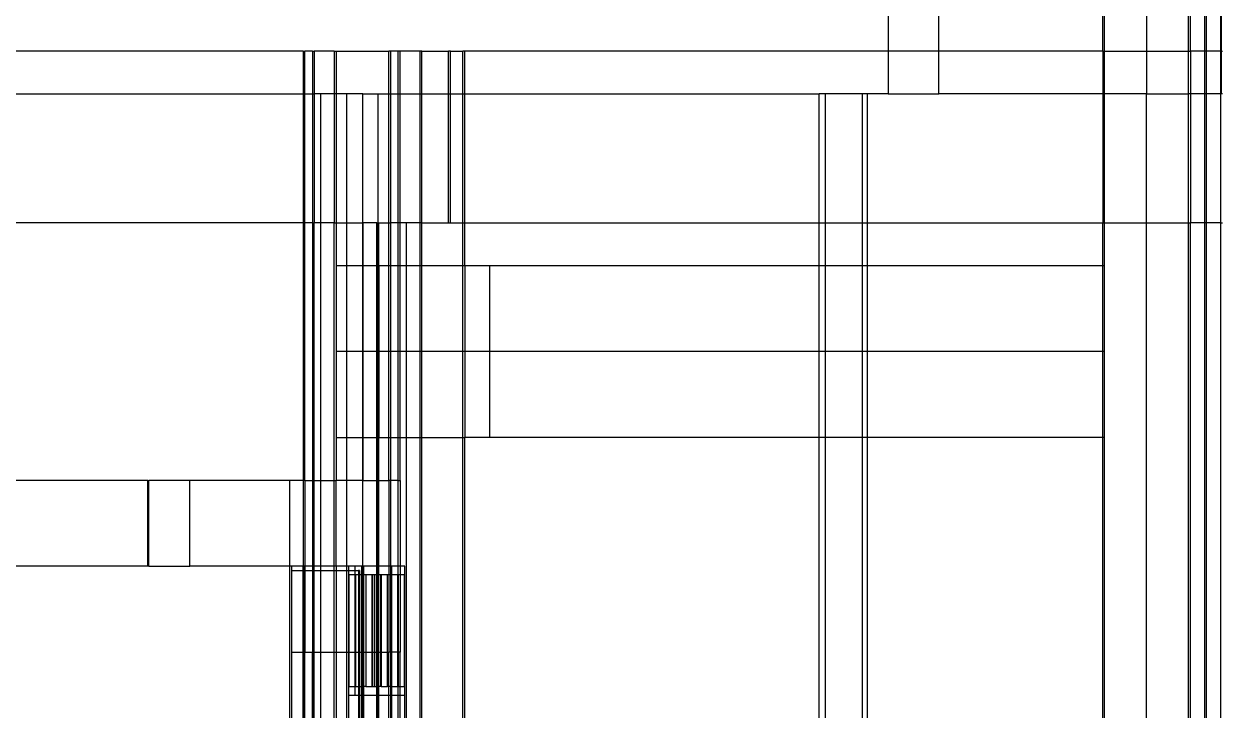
# Model space of a CAD drawing. Extents: x -20.4 to 13.4, y -9.4 to 9.8.
# Drawn here: x -12.567 to -9.777, y 6.04 to 7.638 of the extents above; entities that cross this region are included whole.
import ezdxf

# ---------------------------------------------------------------- set-up
doc = ezdxf.new("R2010")
doc.units = 0
doc.layers.get('0').update_dxf_attribs({"linetype": 'CONTINUOUS'})

msp = doc.modelspace()

# ---------------------------------------------------------------- linework, layer by layer
for p, q in [((-10.5545, 9.8256), (-10.5545, 7.575)), ((-9.9526, 9.8256), (-9.9526, 7.575)), ((-9.8547, 7.575), (-9.8547, 9.8256)), ((-9.8506, 7.575), (-9.8506, 9.8256)), ((-9.8173, 7.575), (-9.8173, 9.8256)), ((-9.8132, 7.575), (-9.8132, 9.8256)), ((-9.78, 7.575), (-9.78, 9.8256)), ((-9.7779, 7.575), (-9.7779, 9.8256)), ((-10.4363, 7.575), (-10.4363, 7.775)), ((-10.0547, 7.575), (-10.0547, 7.775)), ((-10.0505, 7.575), (-10.0505, 7.775)), ((-11.9169, 7.575), (-13.7439, 7.575)), ((-11.9169, 7.575), (-11.9127, 7.575)), ((-11.9169, 7.575), (-11.9169, 7.475)), ((-11.8951, 7.575), (-11.9127, 7.575)), ((-11.9127, 7.475), (-11.9127, 7.575)), ((-11.8951, 7.575), (-11.891, 7.575)), ((-11.8951, 7.575), (-11.8951, 7.475)), ((-11.8443, 7.575), (-11.891, 7.575)), ((-11.891, 7.575), (-11.891, 7.475)), ((-11.8443, 7.575), (-11.8401, 7.575)), ((-11.8443, 7.575), (-11.8443, 7.475)), ((-11.8401, 7.575), (-11.8401, 7.475)), ((-11.8401, 7.575), (-11.7169, 7.575)), ((-11.7128, 7.575), (-11.7169, 7.575)), ((-11.7169, 7.475), (-11.7169, 7.575)), ((-11.7128, 7.475), (-11.7128, 7.575)), ((-11.6951, 7.575), (-11.7128, 7.575)), ((-11.691, 7.575), (-11.6951, 7.575)), ((-11.6951, 7.475), (-11.6951, 7.575)), ((-11.6443, 7.575), (-11.691, 7.575)), ((-11.691, 7.475), (-11.691, 7.575)), ((-11.6402, 7.575), (-11.6443, 7.575)), ((-11.6443, 7.475), (-11.6443, 7.575)), ((-11.6402, 7.575), (-11.5779, 7.575)), ((-11.6402, 7.475), (-11.6402, 7.575)), ((-11.5779, 7.475), (-11.5779, 7.575)), ((-11.5737, 7.575), (-11.5779, 7.575)), ((-11.5737, 7.575), (-11.5447, 7.575)), ((-11.5737, 7.475), (-11.5737, 7.575)), ((-11.5405, 7.575), (-11.5447, 7.575)), ((-11.5447, 7.475), (-11.5447, 7.575)), ((-11.5405, 7.475), (-11.5405, 7.575)), ((-10.5545, 7.575), (-11.5405, 7.575)), ((-10.5545, 7.575), (-10.5545, 7.475)), ((-10.4363, 7.575), (-10.5545, 7.575)), ((-10.4363, 7.475), (-10.4363, 7.575)), ((-10.0547, 7.575), (-10.4363, 7.575)), ((-10.0547, 7.575), (-10.0505, 7.575)), ((-10.0547, 7.575), (-10.0547, 7.475)), ((-10.0505, 7.475), (-10.0505, 7.575)), ((-10.0505, 7.575), (-9.9526, 7.575)), ((-9.9526, 7.575), (-9.9526, 7.475)), ((-9.9526, 7.575), (-9.8547, 7.575)), ((-9.8547, 7.575), (-9.8506, 7.575)), ((-9.8547, 7.475), (-9.8547, 7.575)), ((-9.8506, 7.575), (-9.8506, 7.475)), ((-9.8173, 7.575), (-9.8506, 7.575)), ((-9.8132, 7.575), (-9.8173, 7.575)), ((-9.8173, 7.475), (-9.8173, 7.575)), ((-9.78, 7.575), (-9.8132, 7.575)), ((-9.8132, 7.475), (-9.8132, 7.575)), ((-9.78, 7.475), (-9.78, 7.575)), ((-9.78, 7.575), (-9.7779, 7.575)), ((-9.7779, 7.475), (-9.7779, 7.575)), ((-9.7779, 7.575), (-9.7758, 7.575)), ((-13.7439, 7.475), (-11.9169, 7.475)), ((-11.9169, 7.475), (-11.9169, 7.175)), ((-11.9169, 7.475), (-11.9127, 7.475)), ((-11.9127, 7.475), (-11.8951, 7.475)), ((-11.9127, 7.175), (-11.9127, 7.475)), ((-11.8951, 7.475), (-11.8951, 7.175)), ((-11.8951, 7.475), (-11.891, 7.475)), ((-11.8754, 7.475), (-11.891, 7.475)), ((-11.891, 7.475), (-11.891, 7.175)), ((-11.8443, 7.475), (-11.8754, 7.475)), ((-11.8754, 7.175), (-11.8754, 7.475)), ((-11.8443, 7.475), (-11.8443, 7.175)), ((-11.8401, 7.475), (-11.8443, 7.475)), ((-11.8401, 7.475), (-11.8401, 7.175)), ((-11.8148, 7.475), (-11.8401, 7.475)), ((-11.7775, 7.475), (-11.8148, 7.475)), ((-11.8148, 7.175), (-11.8148, 7.475)), ((-11.7775, 7.475), (-11.7422, 7.475)), ((-11.7775, 7.175), (-11.7775, 7.475)), ((-11.7422, 7.175), (-11.7422, 7.475)), ((-11.7422, 7.475), (-11.7169, 7.475)), ((-11.7169, 7.475), (-11.7128, 7.475)), ((-11.7169, 7.175), (-11.7169, 7.475)), ((-11.7128, 7.175), (-11.7128, 7.475)), ((-11.7128, 7.475), (-11.6951, 7.475)), ((-11.6951, 7.475), (-11.691, 7.475)), ((-11.6951, 7.175), (-11.6951, 7.475)), ((-11.691, 7.475), (-11.6443, 7.475)), ((-11.691, 7.175), (-11.691, 7.475)), ((-11.6443, 7.475), (-11.6402, 7.475)), ((-11.6443, 7.175), (-11.6443, 7.475)), ((-11.6402, 7.175), (-11.6402, 7.475)), ((-11.6402, 7.475), (-11.5779, 7.475)), ((-11.5779, 7.175), (-11.5779, 7.475)), ((-11.5779, 7.475), (-11.5737, 7.475)), ((-11.5737, 7.175), (-11.5737, 7.475)), ((-11.5737, 7.475), (-11.5447, 7.475)), ((-11.5447, 7.175), (-11.5447, 7.475)), ((-11.5447, 7.475), (-11.5405, 7.475)), ((-11.5405, 7.475), (-10.7151, 7.475)), ((-11.5405, 7.175), (-11.5405, 7.475)), ((-10.7006, 7.475), (-10.7151, 7.475)), ((-10.7151, 7.175), (-10.7151, 7.475)), ((-10.7006, 7.175), (-10.7006, 7.475)), ((-10.6151, 7.475), (-10.7006, 7.475)), ((-10.6026, 7.475), (-10.6151, 7.475)), ((-10.6151, 7.475), (-10.6151, 7.175)), ((-10.5545, 7.475), (-10.6026, 7.475)), ((-10.6026, 7.175), (-10.6026, 7.475)), ((-10.5545, 7.475), (-10.4363, 7.475)), ((-10.0547, 7.475), (-10.4363, 7.475)), ((-10.0547, 7.475), (-10.0547, 7.175)), ((-10.0505, 7.475), (-10.0547, 7.475)), ((-10.0505, 7.175), (-10.0505, 7.475)), ((-9.9526, 7.475), (-10.0505, 7.475)), ((-9.9526, 7.175), (-9.9526, 7.475)), ((-9.9526, 7.475), (-9.8547, 7.475)), ((-9.8506, 7.475), (-9.8547, 7.475)), ((-9.8547, 7.175), (-9.8547, 7.475)), ((-9.8506, 7.475), (-9.8506, 7.175)), ((-9.8173, 7.475), (-9.8506, 7.475)), ((-9.8132, 7.475), (-9.8173, 7.475)), ((-9.8173, 7.175), (-9.8173, 7.475)), ((-9.78, 7.475), (-9.8132, 7.475)), ((-9.8132, 7.175), (-9.8132, 7.475)), ((-9.78, 7.175), (-9.78, 7.475)), ((-9.7779, 7.475), (-9.78, 7.475)), ((-9.7758, 7.475), (-9.7779, 7.475)), ((-11.9169, 7.175), (-13.7439, 7.175)), ((-11.9127, 7.175), (-11.9169, 7.175)), ((-11.9169, 7.175), (-11.9169, 6.575)), ((-11.8951, 7.175), (-11.9127, 7.175)), ((-11.9127, 6.575), (-11.9127, 7.175)), ((-11.8951, 7.175), (-11.8951, 6.575)), ((-11.8951, 7.175), (-11.891, 7.175)), ((-11.8754, 7.175), (-11.891, 7.175)), ((-11.891, 6.575), (-11.891, 7.175)), ((-11.8443, 7.175), (-11.8754, 7.175)), ((-11.8754, 6.575), (-11.8754, 7.175)), ((-11.8443, 7.175), (-11.8401, 7.175)), ((-11.8443, 6.575), (-11.8443, 7.175)), ((-11.8401, 7.175), (-11.8148, 7.175)), ((-11.8401, 7.175), (-11.8401, 7.075)), ((-11.8148, 7.175), (-11.7779, 7.175)), ((-11.8148, 7.075), (-11.8148, 7.175)), ((-11.7779, 7.175), (-11.7779, 7.075)), ((-11.7779, 7.175), (-11.7775, 7.175)), ((-11.7775, 7.075), (-11.7775, 7.175)), ((-11.7447, 7.175), (-11.7775, 7.175)), ((-11.7447, 7.175), (-11.7422, 7.175)), ((-11.7447, 7.075), (-11.7447, 7.175)), ((-11.7422, 7.175), (-11.7405, 7.175)), ((-11.7422, 7.075), (-11.7422, 7.175)), ((-11.7405, 7.175), (-11.7169, 7.175)), ((-11.7405, 7.075), (-11.7405, 7.175)), ((-11.7169, 7.175), (-11.7128, 7.175)), ((-11.7169, 7.075), (-11.7169, 7.175)), ((-11.6951, 7.175), (-11.7128, 7.175)), ((-11.7128, 7.075), (-11.7128, 7.175)), ((-11.691, 7.175), (-11.6951, 7.175)), ((-11.6951, 7.075), (-11.6951, 7.175)), ((-11.6758, 7.175), (-11.691, 7.175)), ((-11.691, 7.075), (-11.691, 7.175)), ((-11.6443, 7.175), (-11.6758, 7.175)), ((-11.6758, 7.075), (-11.6758, 7.175)), ((-11.6402, 7.175), (-11.6443, 7.175)), ((-11.6443, 7.075), (-11.6443, 7.175)), ((-11.6402, 7.175), (-11.5779, 7.175)), ((-11.6402, 7.075), (-11.6402, 7.175)), ((-11.5779, 7.175), (-11.5737, 7.175)), ((-11.5737, 7.175), (-11.5447, 7.175)), ((-11.5447, 7.175), (-11.5405, 7.175)), ((-11.5447, 7.075), (-11.5447, 7.175)), ((-11.5405, 7.175), (-10.7151, 7.175)), ((-11.5405, 7.075), (-11.5405, 7.175)), ((-10.7151, 7.175), (-10.7006, 7.175)), ((-10.7151, 7.075), (-10.7151, 7.175)), ((-10.7006, 7.075), (-10.7006, 7.175)), ((-10.7006, 7.175), (-10.6151, 7.175)), ((-10.6151, 7.175), (-10.6151, 7.075)), ((-10.6151, 7.175), (-10.6026, 7.175)), ((-10.6026, 7.075), (-10.6026, 7.175)), ((-10.6026, 7.175), (-10.0547, 7.175)), ((-10.0547, 7.175), (-10.0505, 7.175)), ((-10.0547, 7.075), (-10.0547, 7.175)), ((-10.0505, 7.075), (-10.0505, 7.175)), ((-10.0505, 7.175), (-9.9526, 7.175)), ((-9.9526, 3.575), (-9.9526, 7.175)), ((-9.9526, 7.175), (-9.8547, 7.175)), ((-9.8547, 7.175), (-9.8506, 7.175)), ((-9.8547, 3.575), (-9.8547, 7.175)), ((-9.8173, 7.175), (-9.8506, 7.175)), ((-9.8506, 3.575), (-9.8506, 7.175)), ((-9.8132, 7.175), (-9.8173, 7.175)), ((-9.8173, 3.575), (-9.8173, 7.175)), ((-9.78, 7.175), (-9.8132, 7.175)), ((-9.8132, 3.575), (-9.8132, 7.175)), ((-9.78, 7.175), (-9.7758, 7.175)), ((-9.78, 3.575), (-9.78, 7.175)), ((-11.8148, 7.075), (-11.8401, 7.075)), ((-11.8401, 7.075), (-11.8401, 6.875)), ((-11.7779, 7.075), (-11.8148, 7.075)), ((-11.8148, 6.875), (-11.8148, 7.075)), ((-11.7775, 7.075), (-11.7779, 7.075)), ((-11.7779, 7.075), (-11.7779, 6.875)), ((-11.7447, 7.075), (-11.7775, 7.075)), ((-11.7775, 6.875), (-11.7775, 7.075)), ((-11.7422, 7.075), (-11.7447, 7.075)), ((-11.7447, 6.875), (-11.7447, 7.075)), ((-11.7405, 7.075), (-11.7422, 7.075)), ((-11.7422, 6.875), (-11.7422, 7.075)), ((-11.7405, 7.075), (-11.7405, 6.875)), ((-11.7169, 7.075), (-11.7405, 7.075)), ((-11.7128, 7.075), (-11.7169, 7.075)), ((-11.7169, 6.875), (-11.7169, 7.075)), ((-11.6951, 7.075), (-11.7128, 7.075)), ((-11.7128, 6.875), (-11.7128, 7.075)), ((-11.691, 7.075), (-11.6951, 7.075)), ((-11.6951, 6.875), (-11.6951, 7.075)), ((-11.6758, 7.075), (-11.691, 7.075)), ((-11.691, 6.875), (-11.691, 7.075)), ((-11.6758, 6.875), (-11.6758, 7.075)), ((-11.6443, 7.075), (-11.6758, 7.075)), ((-11.6443, 6.875), (-11.6443, 7.075)), ((-11.6402, 7.075), (-11.6443, 7.075)), ((-11.6402, 6.875), (-11.6402, 7.075)), ((-11.5447, 7.075), (-11.6402, 7.075)), ((-11.5405, 7.075), (-11.5447, 7.075)), ((-11.5447, 6.875), (-11.5447, 7.075)), ((-11.5405, 7.075), (-11.5405, 6.875)), ((-11.4824, 7.075), (-11.5405, 7.075)), ((-11.4824, 7.075), (-11.4824, 6.875)), ((-10.7151, 7.075), (-11.4824, 7.075)), ((-10.7006, 7.075), (-10.7151, 7.075)), ((-10.7151, 6.875), (-10.7151, 7.075)), ((-10.6151, 7.075), (-10.7006, 7.075)), ((-10.7006, 6.875), (-10.7006, 7.075)), ((-10.6151, 7.075), (-10.6151, 6.875)), ((-10.6026, 7.075), (-10.6151, 7.075)), ((-10.6026, 6.875), (-10.6026, 7.075)), ((-10.0547, 7.075), (-10.6026, 7.075)), ((-10.0547, 6.875), (-10.0547, 7.075)), ((-10.0505, 7.075), (-10.0547, 7.075)), ((-10.0505, 6.875), (-10.0505, 7.075)), ((-11.8148, 6.875), (-11.8401, 6.875)), ((-11.8401, 6.875), (-11.8401, 6.675)), ((-11.7779, 6.875), (-11.8148, 6.875)), ((-11.8148, 6.675), (-11.8148, 6.875)), ((-11.7779, 6.875), (-11.7779, 6.675)), ((-11.7775, 6.875), (-11.7779, 6.875)), ((-11.7447, 6.875), (-11.7775, 6.875)), ((-11.7775, 6.675), (-11.7775, 6.875)), ((-11.7422, 6.875), (-11.7447, 6.875)), ((-11.7447, 6.675), (-11.7447, 6.875)), ((-11.7405, 6.875), (-11.7422, 6.875)), ((-11.7422, 6.675), (-11.7422, 6.875)), ((-11.7405, 6.875), (-11.7405, 6.675)), ((-11.7169, 6.875), (-11.7405, 6.875)), ((-11.7128, 6.875), (-11.7169, 6.875)), ((-11.7169, 6.675), (-11.7169, 6.875)), ((-11.6951, 6.875), (-11.7128, 6.875)), ((-11.7128, 6.675), (-11.7128, 6.875)), ((-11.691, 6.875), (-11.6951, 6.875)), ((-11.6951, 6.675), (-11.6951, 6.875)), ((-11.6758, 6.875), (-11.691, 6.875)), ((-11.691, 6.675), (-11.691, 6.875)), ((-11.6758, 6.675), (-11.6758, 6.875)), ((-11.6443, 6.875), (-11.6758, 6.875)), ((-11.6443, 6.675), (-11.6443, 6.875)), ((-11.6402, 6.875), (-11.6443, 6.875)), ((-11.6402, 6.675), (-11.6402, 6.875)), ((-11.5447, 6.875), (-11.6402, 6.875)), ((-11.5405, 6.875), (-11.5447, 6.875)), ((-11.5447, 6.675), (-11.5447, 6.875)), ((-11.5405, 6.875), (-11.5405, 6.675)), ((-11.4824, 6.875), (-11.5405, 6.875)), ((-11.4824, 6.875), (-11.4824, 6.675)), ((-10.7151, 6.875), (-11.4824, 6.875)), ((-10.7006, 6.875), (-10.7151, 6.875)), ((-10.7151, 6.675), (-10.7151, 6.875)), ((-10.7006, 6.675), (-10.7006, 6.875)), ((-10.6151, 6.875), (-10.7006, 6.875)), ((-10.6151, 6.875), (-10.6151, 6.675)), ((-10.6026, 6.875), (-10.6151, 6.875)), ((-10.6026, 6.675), (-10.6026, 6.875)), ((-10.0547, 6.875), (-10.6026, 6.875)), ((-10.0547, 6.675), (-10.0547, 6.875)), ((-10.0505, 6.875), (-10.0547, 6.875)), ((-10.0505, 6.675), (-10.0505, 6.875)), ((-11.8401, 6.675), (-11.8148, 6.675)), ((-11.8401, 6.675), (-11.8401, 6.575)), ((-11.8148, 6.675), (-11.7779, 6.675)), ((-11.8148, 6.575), (-11.8148, 6.675)), ((-11.7779, 6.675), (-11.7779, 6.575)), ((-11.7779, 6.675), (-11.7775, 6.675)), ((-11.7775, 6.675), (-11.7447, 6.675)), ((-11.7775, 6.575), (-11.7775, 6.675)), ((-11.7447, 6.675), (-11.7422, 6.675)), ((-11.7447, 6.575), (-11.7447, 6.675)), ((-11.7405, 6.675), (-11.7422, 6.675)), ((-11.7422, 6.575), (-11.7422, 6.675)), ((-11.7405, 6.675), (-11.7169, 6.675)), ((-11.7405, 6.575), (-11.7405, 6.675)), ((-11.7169, 6.675), (-11.7128, 6.675)), ((-11.7169, 6.575), (-11.7169, 6.675)), ((-11.7128, 6.675), (-11.6951, 6.675)), ((-11.7128, 6.575), (-11.7128, 6.675)), ((-11.6951, 6.675), (-11.691, 6.675)), ((-11.6951, 6.575), (-11.6951, 6.675)), ((-11.691, 6.675), (-11.6758, 6.675)), ((-11.691, 6.575), (-11.691, 6.675)), ((-11.6758, 6.005), (-11.6758, 6.675)), ((-11.6758, 6.675), (-11.6443, 6.675)), ((-11.6443, 6.005), (-11.6443, 6.675)), ((-11.6443, 6.675), (-11.6402, 6.675)), ((-11.6402, 6.005), (-11.6402, 6.675)), ((-11.6402, 6.675), (-11.5447, 6.675)), ((-11.5447, 6.675), (-11.5405, 6.675)), ((-11.5447, 5.575), (-11.5447, 6.675)), ((-11.4824, 6.675), (-11.5405, 6.675)), ((-11.5405, 5.575), (-11.5405, 6.675)), ((-10.7151, 6.675), (-11.4824, 6.675)), ((-10.7006, 6.675), (-10.7151, 6.675)), ((-10.7151, 3.575), (-10.7151, 6.675)), ((-10.7006, 3.575), (-10.7006, 6.675)), ((-10.6151, 6.675), (-10.7006, 6.675)), ((-10.6151, 6.675), (-10.6151, 3.575)), ((-10.6026, 6.675), (-10.6151, 6.675)), ((-10.6026, 3.575), (-10.6026, 6.675)), ((-10.0547, 6.675), (-10.6026, 6.675)), ((-10.0547, 3.575), (-10.0547, 6.675)), ((-10.0505, 6.675), (-10.0547, 6.675)), ((-10.0505, 3.575), (-10.0505, 6.675)), ((-12.2781, 6.575), (-13.8418, 6.575)), ((-12.2781, 6.575), (-12.276, 6.575)), ((-12.2781, 6.375), (-12.2781, 6.575)), ((-12.276, 6.375), (-12.276, 6.575)), ((-12.2757, 6.575), (-12.276, 6.575)), ((-12.2757, 6.375), (-12.2757, 6.575)), ((-12.1802, 6.575), (-12.2757, 6.575)), ((-12.1802, 6.375), (-12.1802, 6.575)), ((-11.948, 6.575), (-12.1802, 6.575)), ((-11.9169, 6.575), (-11.948, 6.575)), ((-11.948, 6.375), (-11.948, 6.575)), ((-11.9127, 6.575), (-11.9169, 6.575)), ((-11.9169, 6.575), (-11.9169, 6.375)), ((-11.9127, 6.575), (-11.8951, 6.575)), ((-11.9127, 6.575), (-11.9127, 6.375)), ((-11.8951, 6.575), (-11.891, 6.575)), ((-11.8951, 6.575), (-11.8951, 6.375)), ((-11.891, 6.575), (-11.8754, 6.575)), ((-11.891, 6.375), (-11.891, 6.575)), ((-11.8754, 6.575), (-11.8443, 6.575)), ((-11.8754, 6.375), (-11.8754, 6.575)), ((-11.8443, 6.575), (-11.8401, 6.575)), ((-11.8443, 6.375), (-11.8443, 6.575)), ((-11.8148, 6.575), (-11.8401, 6.575)), ((-11.8401, 6.375), (-11.8401, 6.575)), ((-11.7779, 6.575), (-11.8148, 6.575)), ((-11.8148, 6.375), (-11.8148, 6.575)), ((-11.7779, 6.575), (-11.7775, 6.575)), ((-11.7775, 6.375), (-11.7775, 6.575)), ((-11.7775, 6.575), (-11.7447, 6.575)), ((-11.7447, 6.575), (-11.7422, 6.575)), ((-11.7447, 6.375), (-11.7447, 6.575)), ((-11.7422, 6.575), (-11.7405, 6.575)), ((-11.7422, 6.375), (-11.7422, 6.575)), ((-11.7405, 6.575), (-11.7169, 6.575)), ((-11.7405, 6.375), (-11.7405, 6.575)), ((-11.7128, 6.575), (-11.7169, 6.575)), ((-11.7169, 6.575), (-11.7169, 6.375)), ((-11.6951, 6.575), (-11.7128, 6.575)), ((-11.7128, 6.375), (-11.7128, 6.575)), ((-11.6951, 6.575), (-11.691, 6.575)), ((-11.6951, 6.375), (-11.6951, 6.575)), ((-11.691, 6.575), (-11.691, 6.375)), ((-12.2781, 6.375), (-13.8418, 6.375)), ((-12.276, 6.375), (-12.2781, 6.375)), ((-12.2757, 6.375), (-12.276, 6.375)), ((-12.2757, 6.375), (-12.1802, 6.375)), ((-11.948, 6.375), (-12.1802, 6.375)), ((-11.948, 1.0133), (-11.948, 6.375)), ((-11.9439, 6.375), (-11.948, 6.375)), ((-11.9169, 6.375), (-11.9439, 6.375)), ((-11.9439, 6.375), (-11.9439, 6.365)), ((-11.9439, 6.365), (-11.9169, 6.365)), ((-11.9439, 6.365), (-11.9439, 6.175)), ((-11.9169, 6.375), (-11.9148, 6.375)), ((-11.9169, 6.365), (-11.9169, 6.375)), ((-11.9169, 6.365), (-11.9148, 6.365)), ((-11.9169, 6.175), (-11.9169, 6.365)), ((-11.9127, 6.375), (-11.9148, 6.375)), ((-11.9148, 6.365), (-11.9148, 6.375)), ((-11.9148, 6.365), (-11.9127, 6.365)), ((-11.9148, 6.175), (-11.9148, 6.365)), ((-11.9127, 6.375), (-11.9127, 6.365)), ((-11.8951, 6.375), (-11.9127, 6.375)), ((-11.9127, 6.365), (-11.9127, 6.175)), ((-11.9127, 6.365), (-11.8951, 6.365)), ((-11.8951, 6.375), (-11.8951, 6.365)), ((-11.893, 6.375), (-11.8951, 6.375)), ((-11.8951, 6.365), (-11.8951, 6.175)), ((-11.8951, 6.365), (-11.893, 6.365)), ((-11.893, 6.375), (-11.893, 6.365)), ((-11.891, 6.375), (-11.893, 6.375)), ((-11.893, 6.365), (-11.893, 6.175)), ((-11.893, 6.365), (-11.891, 6.365)), ((-11.891, 6.365), (-11.891, 6.375)), ((-11.8754, 6.375), (-11.891, 6.375)), ((-11.891, 6.175), (-11.891, 6.365)), ((-11.891, 6.365), (-11.8754, 6.365)), ((-11.8754, 6.365), (-11.8754, 6.375)), ((-11.8443, 6.375), (-11.8754, 6.375)), ((-11.8754, 6.175), (-11.8754, 6.365)), ((-11.8754, 6.365), (-11.8443, 6.365)), ((-11.8401, 6.375), (-11.8443, 6.375)), ((-11.8443, 6.365), (-11.8443, 6.375)), ((-11.8443, 6.365), (-11.8401, 6.365)), ((-11.8443, 6.175), (-11.8443, 6.365)), ((-11.8148, 6.375), (-11.8401, 6.375)), ((-11.8401, 6.375), (-11.8401, 6.365)), ((-11.8401, 6.365), (-11.8401, 6.175)), ((-11.8401, 6.365), (-11.8148, 6.365)), ((-11.8111, 6.375), (-11.8148, 6.375)), ((-11.8148, 6.365), (-11.8148, 6.375)), ((-11.8148, 6.175), (-11.8148, 6.365)), ((-11.8148, 6.365), (-11.8111, 6.365)), ((-11.7955, 6.375), (-11.8111, 6.375)), ((-11.8111, 6.375), (-11.8111, 6.365)), ((-11.8111, 6.365), (-11.8111, 6.175)), ((-11.8111, 6.365), (-11.7955, 6.365)), ((-11.7799, 6.375), (-11.7955, 6.375)), ((-11.7955, 6.365), (-11.7955, 6.375)), ((-11.7955, 6.355), (-11.7955, 6.365)), ((-11.7955, 6.365), (-11.7879, 6.365)), ((-11.787, 6.365), (-11.7879, 6.365)), ((-11.7879, 6.365), (-11.7879, 6.355)), ((-11.7866, 6.365), (-11.787, 6.365)), ((-11.787, 6.365), (-11.787, 6.355)), ((-11.7858, 6.365), (-11.7866, 6.365)), ((-11.7866, 6.365), (-11.7866, 6.355)), ((-11.7858, 6.365), (-11.7858, 6.355)), ((-11.7779, 6.375), (-11.7799, 6.375)), ((-11.7799, 6.355), (-11.7799, 6.375)), ((-11.7775, 6.375), (-11.7779, 6.375)), ((-11.7779, 6.375), (-11.7779, 6.355)), ((-11.7758, 6.375), (-11.7775, 6.375)), ((-11.7775, 6.355), (-11.7775, 6.375)), ((-11.7447, 6.375), (-11.7758, 6.375)), ((-11.7758, 6.375), (-11.7758, 6.355)), ((-11.7422, 6.375), (-11.7447, 6.375)), ((-11.7447, 6.355), (-11.7447, 6.375)), ((-11.7422, 6.355), (-11.7422, 6.375)), ((-11.7405, 6.375), (-11.7422, 6.375)), ((-11.7169, 6.375), (-11.7405, 6.375)), ((-11.7405, 6.355), (-11.7405, 6.375)), ((-11.7169, 6.375), (-11.7169, 6.355)), ((-11.7128, 6.375), (-11.7169, 6.375)), ((-11.7111, 6.375), (-11.7128, 6.375)), ((-11.7128, 6.355), (-11.7128, 6.375)), ((-11.6955, 6.375), (-11.7111, 6.375)), ((-11.7111, 6.375), (-11.7111, 6.355)), ((-11.6951, 6.375), (-11.6955, 6.375)), ((-11.6955, 6.355), (-11.6955, 6.375)), ((-11.691, 6.375), (-11.6951, 6.375)), ((-11.6951, 6.355), (-11.6951, 6.375)), ((-11.68, 6.375), (-11.691, 6.375)), ((-11.691, 6.375), (-11.691, 6.355)), ((-11.68, 6.075), (-11.68, 6.375)), ((-11.7959, 6.355), (-11.8106, 6.355)), ((-11.8106, 6.355), (-11.8106, 6.175)), ((-11.7959, 6.175), (-11.7959, 6.355)), ((-11.7955, 6.355), (-11.7959, 6.355)), ((-11.7951, 6.355), (-11.7955, 6.355)), ((-11.7955, 6.175), (-11.7955, 6.355)), ((-11.7951, 6.355), (-11.7951, 6.175)), ((-11.7879, 6.355), (-11.7951, 6.355)), ((-11.787, 6.355), (-11.7879, 6.355)), ((-11.7879, 6.355), (-11.7879, 6.175)), ((-11.7866, 6.355), (-11.787, 6.355)), ((-11.787, 6.355), (-11.787, 6.175)), ((-11.7858, 6.355), (-11.7866, 6.355)), ((-11.7866, 6.355), (-11.7866, 6.175)), ((-11.7803, 6.355), (-11.7858, 6.355)), ((-11.7858, 6.355), (-11.7858, 6.175)), ((-11.7803, 6.175), (-11.7803, 6.355)), ((-11.7799, 6.355), (-11.7803, 6.355)), ((-11.7799, 6.175), (-11.7799, 6.355)), ((-11.7779, 6.355), (-11.7799, 6.355)), ((-11.7775, 6.355), (-11.7779, 6.355)), ((-11.7779, 6.355), (-11.7779, 6.175)), ((-11.7775, 6.175), (-11.7775, 6.355)), ((-11.7758, 6.355), (-11.7775, 6.355)), ((-11.7758, 6.355), (-11.7758, 6.175)), ((-11.7707, 6.355), (-11.7758, 6.355)), ((-11.7559, 6.355), (-11.7707, 6.355)), ((-11.7707, 6.355), (-11.7707, 6.175)), ((-11.7559, 6.175), (-11.7559, 6.355)), ((-11.7551, 6.355), (-11.7559, 6.355)), ((-11.7551, 6.355), (-11.7551, 6.175)), ((-11.7507, 6.355), (-11.7551, 6.355)), ((-11.7507, 6.355), (-11.7507, 6.175)), ((-11.7447, 6.355), (-11.7507, 6.355)), ((-11.7422, 6.355), (-11.7447, 6.355)), ((-11.7447, 6.175), (-11.7447, 6.355)), ((-11.7422, 6.175), (-11.7422, 6.355)), ((-11.7405, 6.355), (-11.7422, 6.355)), ((-11.7404, 6.355), (-11.7405, 6.355)), ((-11.7405, 6.175), (-11.7405, 6.355)), ((-11.7359, 6.355), (-11.7404, 6.355)), ((-11.7404, 6.175), (-11.7404, 6.355)), ((-11.7359, 6.175), (-11.7359, 6.355)), ((-11.7351, 6.355), (-11.7359, 6.355)), ((-11.7204, 6.355), (-11.7351, 6.355)), ((-11.7351, 6.355), (-11.7351, 6.175)), ((-11.7204, 6.175), (-11.7204, 6.355)), ((-11.7169, 6.355), (-11.7204, 6.355)), ((-11.7169, 6.355), (-11.7169, 6.175)), ((-11.7128, 6.355), (-11.7169, 6.355)), ((-11.7111, 6.355), (-11.7128, 6.355)), ((-11.7128, 6.175), (-11.7128, 6.355)), ((-11.7111, 6.355), (-11.7111, 6.175)), ((-11.7107, 6.355), (-11.7111, 6.355)), ((-11.6959, 6.355), (-11.7107, 6.355)), ((-11.7107, 6.355), (-11.7107, 6.175)), ((-11.6959, 6.175), (-11.6959, 6.355)), ((-11.6955, 6.355), (-11.6959, 6.355)), ((-11.6955, 6.175), (-11.6955, 6.355)), ((-11.6951, 6.355), (-11.6955, 6.355)), ((-11.691, 6.355), (-11.6951, 6.355)), ((-11.6951, 6.355), (-11.6951, 6.175)), ((-11.6951, 6.355), (-11.6951, 6.355)), ((-11.6951, 6.175), (-11.6951, 6.355)), ((-11.691, 6.355), (-11.691, 6.175)), ((-11.6804, 6.355), (-11.691, 6.355)), ((-11.6804, 6.095), (-11.6804, 6.355)), ((-11.9439, 6.175), (-11.9169, 6.175)), ((-11.9439, 6.175), (-11.9439, 5.525)), ((-11.9169, 6.175), (-11.9148, 6.175)), ((-11.9169, 5.085), (-11.9169, 6.175)), ((-11.9148, 6.175), (-11.9127, 6.175)), ((-11.9148, 5.085), (-11.9148, 6.175)), ((-11.9127, 6.175), (-11.8951, 6.175)), ((-11.9127, 5.085), (-11.9127, 6.175)), ((-11.8951, 6.175), (-11.893, 6.175)), ((-11.8951, 5.085), (-11.8951, 6.175)), ((-11.893, 6.175), (-11.893, 5.085)), ((-11.893, 6.175), (-11.891, 6.175)), ((-11.891, 5.085), (-11.891, 6.175)), ((-11.891, 6.175), (-11.8754, 6.175)), ((-11.8754, 5.085), (-11.8754, 6.175)), ((-11.8754, 6.175), (-11.8443, 6.175)), ((-11.8443, 6.175), (-11.8401, 6.175)), ((-11.8443, 5.085), (-11.8443, 6.175)), ((-11.8401, 6.175), (-11.8401, 5.085)), ((-11.8401, 6.175), (-11.8148, 6.175)), ((-11.8148, 5.085), (-11.8148, 6.175)), ((-11.8148, 6.175), (-11.8111, 6.175)), ((-11.8111, 6.175), (-11.8111, 6.075)), ((-11.8111, 6.175), (-11.8106, 6.175)), ((-11.8106, 6.175), (-11.8106, 6.095)), ((-11.8106, 6.175), (-11.7959, 6.175)), ((-11.7959, 6.095), (-11.7959, 6.175)), ((-11.7959, 6.175), (-11.7955, 6.175)), ((-11.7955, 6.095), (-11.7955, 6.175)), ((-11.7955, 6.175), (-11.7951, 6.175)), ((-11.7951, 6.175), (-11.7951, 6.095)), ((-11.7951, 6.175), (-11.7879, 6.175)), ((-11.7879, 6.175), (-11.7879, 6.095)), ((-11.7879, 6.175), (-11.787, 6.175)), ((-11.787, 6.175), (-11.787, 6.095)), ((-11.787, 6.175), (-11.7866, 6.175)), ((-11.7866, 6.175), (-11.7866, 6.095)), ((-11.7866, 6.175), (-11.7858, 6.175)), ((-11.7858, 6.175), (-11.7858, 6.095)), ((-11.7858, 6.175), (-11.7803, 6.175)), ((-11.7803, 6.095), (-11.7803, 6.175)), ((-11.7803, 6.175), (-11.7799, 6.175)), ((-11.7799, 6.095), (-11.7799, 6.175)), ((-11.7799, 6.175), (-11.7779, 6.175)), ((-11.7779, 6.175), (-11.7779, 6.095)), ((-11.7779, 6.175), (-11.7775, 6.175)), ((-11.7775, 6.095), (-11.7775, 6.175)), ((-11.7775, 6.175), (-11.7758, 6.175)), ((-11.7758, 6.175), (-11.7758, 6.095)), ((-11.7758, 6.175), (-11.7707, 6.175)), ((-11.7707, 6.175), (-11.7707, 6.095)), ((-11.7707, 6.175), (-11.7559, 6.175)), ((-11.7559, 6.095), (-11.7559, 6.175)), ((-11.7559, 6.175), (-11.7551, 6.175)), ((-11.7551, 6.175), (-11.7551, 6.095)), ((-11.7551, 6.175), (-11.7507, 6.175)), ((-11.7507, 6.175), (-11.7507, 6.095)), ((-11.7507, 6.175), (-11.7447, 6.175)), ((-11.7447, 6.175), (-11.7422, 6.175)), ((-11.7447, 6.095), (-11.7447, 6.175)), ((-11.7422, 6.175), (-11.7405, 6.175)), ((-11.7422, 6.095), (-11.7422, 6.175)), ((-11.7405, 6.175), (-11.7404, 6.175)), ((-11.7405, 6.095), (-11.7405, 6.175)), ((-11.7404, 6.095), (-11.7404, 6.175)), ((-11.7404, 6.175), (-11.7359, 6.175)), ((-11.7359, 6.095), (-11.7359, 6.175)), ((-11.7359, 6.175), (-11.7351, 6.175)), ((-11.7351, 6.175), (-11.7351, 6.095)), ((-11.7351, 6.175), (-11.7204, 6.175)), ((-11.7204, 6.095), (-11.7204, 6.175)), ((-11.7204, 6.175), (-11.7169, 6.175)), ((-11.7128, 6.175), (-11.7169, 6.175)), ((-11.7169, 6.095), (-11.7169, 6.175)), ((-11.7111, 6.175), (-11.7128, 6.175)), ((-11.7128, 6.095), (-11.7128, 6.175)), ((-11.7111, 6.175), (-11.7111, 6.095)), ((-11.7107, 6.175), (-11.7111, 6.175)), ((-11.7107, 6.175), (-11.7107, 6.095)), ((-11.6959, 6.175), (-11.7107, 6.175)), ((-11.6959, 6.095), (-11.6959, 6.175)), ((-11.6955, 6.175), (-11.6959, 6.175)), ((-11.6955, 6.095), (-11.6955, 6.175)), ((-11.6951, 6.175), (-11.6955, 6.175)), ((-11.6951, 6.175), (-11.6951, 6.095)), ((-11.691, 6.175), (-11.6951, 6.175)), ((-11.6951, 6.175), (-11.6951, 6.175)), ((-11.6951, 6.095), (-11.6951, 6.175)), ((-11.691, 6.095), (-11.691, 6.175)), ((-11.8106, 6.095), (-11.7959, 6.095)), ((-11.7955, 6.095), (-11.7959, 6.095)), ((-11.7955, 6.075), (-11.7955, 6.095)), ((-11.7951, 6.095), (-11.7955, 6.095)), ((-11.7951, 6.095), (-11.7879, 6.095)), ((-11.7879, 6.095), (-11.787, 6.095)), ((-11.7879, 6.095), (-11.7879, 6.075)), ((-11.787, 6.095), (-11.787, 6.075)), ((-11.787, 6.095), (-11.7866, 6.095)), ((-11.7866, 6.095), (-11.7866, 6.075)), ((-11.7866, 6.095), (-11.7858, 6.095)), ((-11.7858, 6.095), (-11.7858, 6.075)), ((-11.7858, 6.095), (-11.7803, 6.095)), ((-11.7799, 6.095), (-11.7803, 6.095)), ((-11.7799, 6.075), (-11.7799, 6.095)), ((-11.7779, 6.095), (-11.7799, 6.095)), ((-11.7779, 6.095), (-11.7779, 6.075)), ((-11.7775, 6.095), (-11.7779, 6.095)), ((-11.7775, 6.075), (-11.7775, 6.095)), ((-11.7758, 6.095), (-11.7775, 6.095)), ((-11.7758, 6.095), (-11.7758, 6.075)), ((-11.7707, 6.095), (-11.7758, 6.095)), ((-11.7707, 6.095), (-11.7559, 6.095)), ((-11.7551, 6.095), (-11.7559, 6.095)), ((-11.7551, 6.095), (-11.7507, 6.095)), ((-11.7507, 6.095), (-11.7447, 6.095)), ((-11.7447, 6.095), (-11.7422, 6.095)), ((-11.7447, 6.075), (-11.7447, 6.095)), ((-11.7422, 6.075), (-11.7422, 6.095)), ((-11.7422, 6.095), (-11.7405, 6.095)), ((-11.7405, 6.095), (-11.7404, 6.095)), ((-11.7405, 6.075), (-11.7405, 6.095)), ((-11.7359, 6.095), (-11.7404, 6.095)), ((-11.7351, 6.095), (-11.7359, 6.095)), ((-11.7351, 6.095), (-11.7204, 6.095)), ((-11.7169, 6.095), (-11.7204, 6.095)), ((-11.7128, 6.095), (-11.7169, 6.095)), ((-11.7169, 6.075), (-11.7169, 6.095)), ((-11.7111, 6.095), (-11.7128, 6.095)), ((-11.7128, 6.075), (-11.7128, 6.095)), ((-11.7111, 6.095), (-11.7111, 6.075)), ((-11.7107, 6.095), (-11.7111, 6.095)), ((-11.7107, 6.095), (-11.6959, 6.095)), ((-11.6955, 6.095), (-11.6959, 6.095)), ((-11.6955, 6.075), (-11.6955, 6.095)), ((-11.6951, 6.095), (-11.6955, 6.095)), ((-11.6951, 6.095), (-11.691, 6.095)), ((-11.6951, 6.095), (-11.6951, 6.095)), ((-11.6951, 6.075), (-11.6951, 6.095)), ((-11.691, 6.095), (-11.6804, 6.095)), ((-11.691, 6.075), (-11.691, 6.095)), ((-11.8111, 6.075), (-11.7955, 6.075)), ((-11.8111, 6.075), (-11.8111, 5.085)), ((-11.7955, 6.075), (-11.7879, 6.075)), ((-11.7879, 6.075), (-11.7879, 6.005)), ((-11.7879, 6.075), (-11.787, 6.075)), ((-11.787, 6.075), (-11.787, 6.005)), ((-11.787, 6.075), (-11.7866, 6.075)), ((-11.7866, 6.075), (-11.7866, 6.005)), ((-11.7866, 6.075), (-11.7858, 6.075)), ((-11.7858, 6.075), (-11.7858, 6.005)), ((-11.7858, 6.075), (-11.7799, 6.075)), ((-11.7799, 6.005), (-11.7799, 6.075)), ((-11.7799, 6.075), (-11.7779, 6.075)), ((-11.7779, 6.075), (-11.7779, 6.005)), ((-11.7779, 6.075), (-11.7775, 6.075)), ((-11.7775, 6.005), (-11.7775, 6.075)), ((-11.7775, 6.075), (-11.7758, 6.075)), ((-11.7758, 6.075), (-11.7758, 6.005)), ((-11.7758, 6.075), (-11.7447, 6.075)), ((-11.7447, 6.075), (-11.7422, 6.075)), ((-11.7447, 6.005), (-11.7447, 6.075)), ((-11.7422, 6.005), (-11.7422, 6.075)), ((-11.7422, 6.075), (-11.7405, 6.075)), ((-11.7405, 6.075), (-11.7169, 6.075)), ((-11.7405, 6.005), (-11.7405, 6.075)), ((-11.7169, 6.075), (-11.7128, 6.075)), ((-11.7169, 6.005), (-11.7169, 6.075)), ((-11.7128, 6.005), (-11.7128, 6.075)), ((-11.7128, 6.075), (-11.7111, 6.075)), ((-11.7111, 6.075), (-11.6955, 6.075)), ((-11.7111, 6.075), (-11.7111, 6.005)), ((-11.6955, 6.075), (-11.6951, 6.075)), ((-11.6951, 6.075), (-11.691, 6.075)), ((-11.6951, 6.005), (-11.6951, 6.075)), ((-11.691, 6.075), (-11.68, 6.075)), ((-11.691, 6.005), (-11.691, 6.075)), ((-11.68, 6.005), (-11.68, 6.075))]:
    msp.add_line(p, q)

doc.saveas('drawing.dxf')
